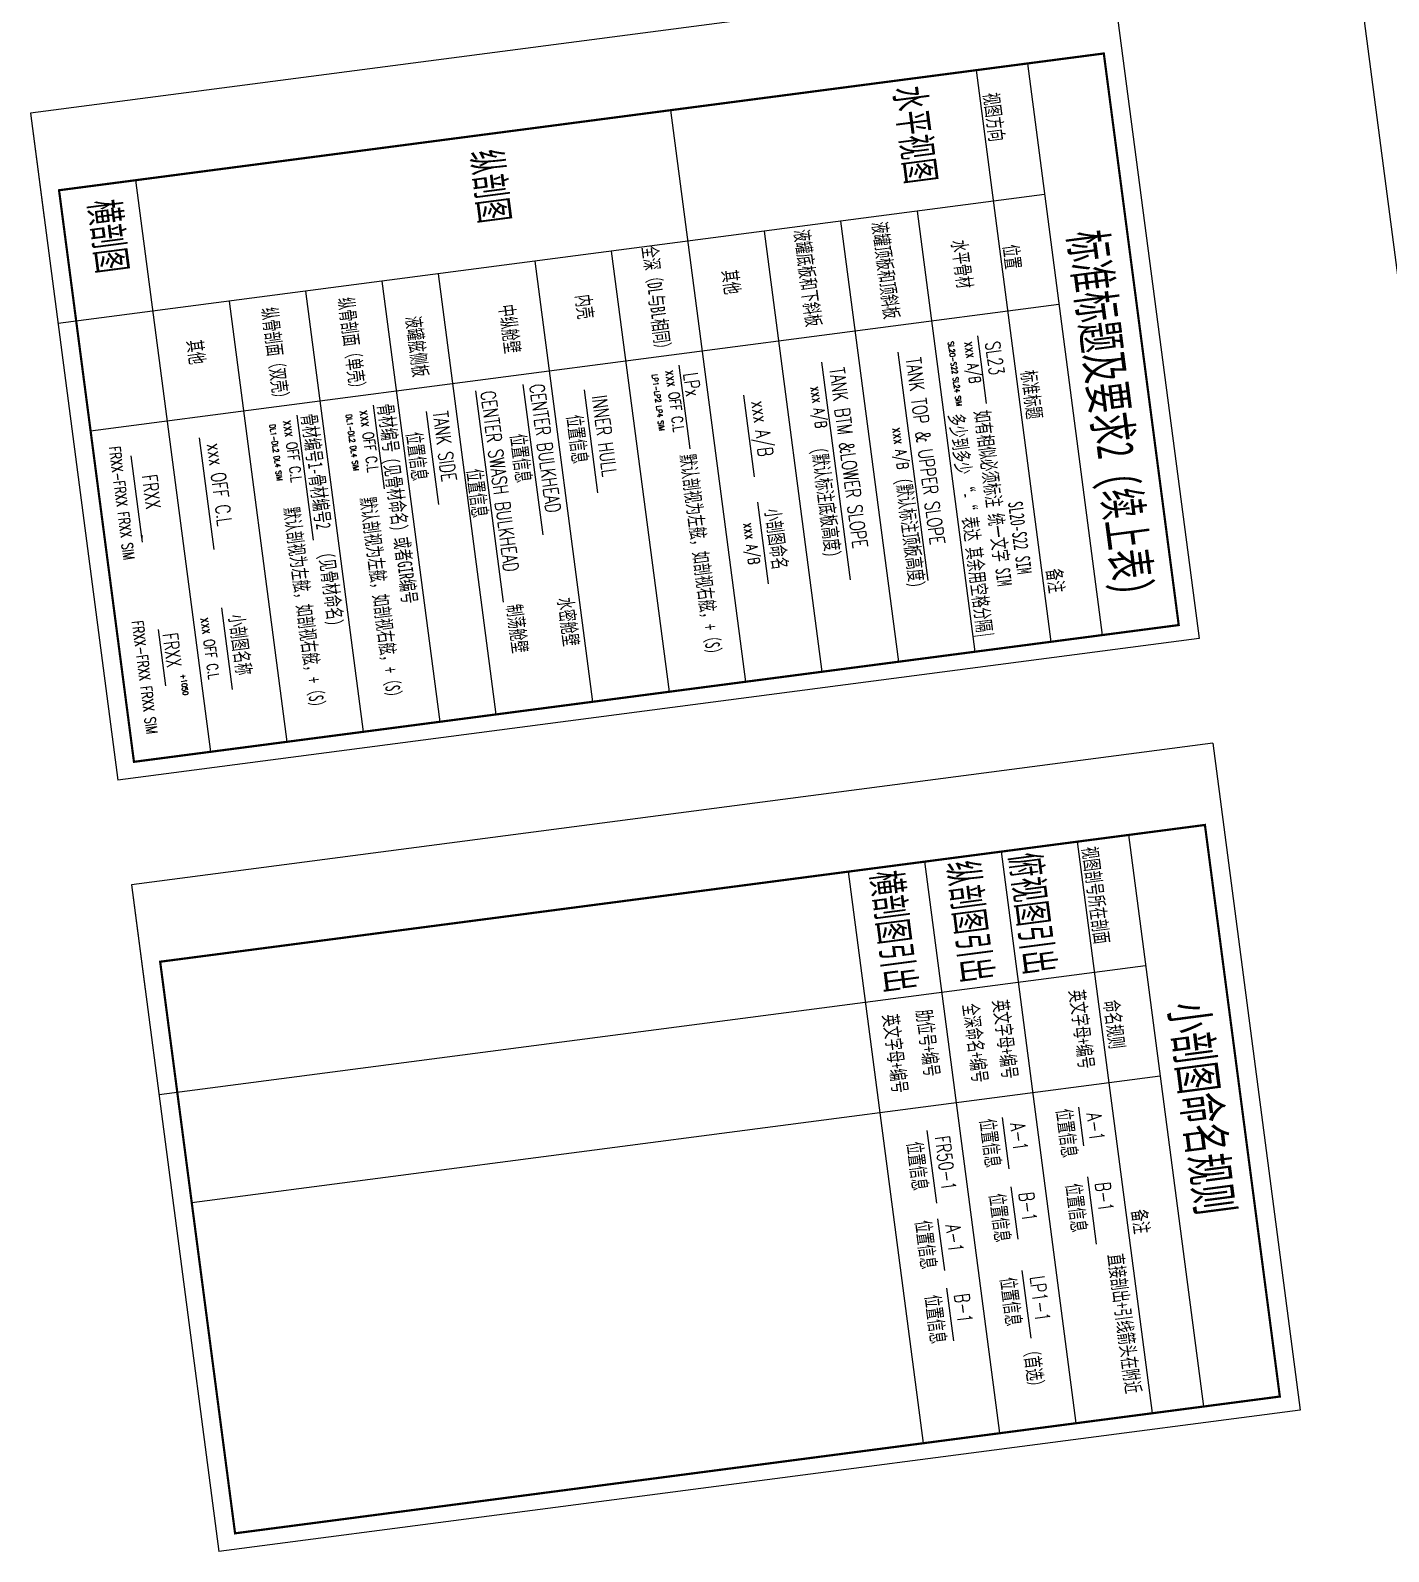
# Model space of a CAD drawing. Header units: millimetres. Extents: x -14906165 to 53546503, y 133836 to 58622790.
# Drawn here: x 36790232 to 39505551, y 42271476 to 45314530 of the extents above; entities that cross this region are included whole.
import ezdxf

# ---------------------------------------------------------------- set-up
doc = ezdxf.new("R2010")
doc.units = ezdxf.units.MM
doc.header["$LTSCALE"] = 100
doc.header["$PDMODE"] = 98
doc.header["$PDSIZE"] = 20
doc.layers.add('Text', color=7, linetype='Continuous')
doc.styles.add('JNRD_E1', font='romans.shx', dxfattribs={"width": 0.8})
doc.styles.add('中文GB2312', font='', dxfattribs={"width": 0.7})
doc.styles.get('中文GB2312').set_extended_font_data('FangSong_GB2312')
doc.dimstyles.new('1-100', dxfattribs={"dimscale": 100, "dimtxt": 1.5, "dimasz": 2, "dimexe": 0.5, "dimexo": 0.1, "dimtad": 1, "dimdec": 0, "dimzin": 1, "dimdsep": 46, "dimtxsty": 'JNRD_E1', "dimcen": 2.5, "dimclrd": 1, "dimclre": 1, "dimclrt": 2, "dimadec": 0, "dimazin": 0, "dimtfac": 1, "dimtdec": 0, "dimtmove": 0, "dimatfit": 3, "dimfxl": 1, "dimtzin": 0, "dimlwd": 13, "dimlwe": 13, "dimarcsym": 0})

# ---------------------------------------------------------------- blocks, each defined once
blk = doc.blocks.new('绘图要素标准库V1.0 - 0416')
for p, q in [((-622501.9, 606671.6), (-601501.9, 606671.6)), ((-622501.9, 606671.6), (-622501.9, 576971.6)), ((-601501.9, 606671.6), (-601501.9, 576971.6)), ((-598206.9, 606671.6), (-577206.9, 606671.6)), ((-598206.9, 606671.6), (-598206.9, 576971.6)), ((-577206.9, 606671.6), (-577206.9, 576971.6)), ((-602001.9, 606171.6), (-620001.9, 606171.6)), ((-620001.9, 606171.6), (-620001.9, 577471.6)), ((-577706.9, 606171.6), (-595706.9, 606171.6)), ((-595706.9, 606171.6), (-595706.9, 577471.6)), ((-620001.9, 604071.6), (-602001.9, 604071.6)), ((-615880.2, 604071.6), (-615880.2, 576971.6)), ((-612411.2, 604071.6), (-612411.2, 577471.6)), ((-595706.9, 604071.6), (-577706.9, 604071.6)), ((-591585.2, 604071.6), (-591585.2, 576971.6)), ((-588116.2, 604071.6), (-588116.2, 577471.6)), ((-602001.9, 602671.6), (-620001.9, 602671.6)), ((-602001.9, 602671.6), (-620001.9, 602671.6)), ((-577706.9, 602671.6), (-595706.9, 602671.6)), ((-577706.9, 602671.6), (-595706.9, 602671.6)), ((-615880.2, 600571.6), (-602001.9, 600571.6)), ((-595706.9, 600571.6), (-577706.9, 600571.6)), ((-615880.2, 598471.6), (-602001.9, 598471.6)), ((-595706.9, 598471.6), (-577706.9, 598471.6)), ((-615880.2, 596371.6), (-602001.9, 596371.6)), ((-595706.9, 596371.6), (-577706.9, 596371.6)), ((-620001.9, 594271.6), (-602001.9, 594271.6)), ((-615880.2, 592171.6), (-602001.9, 592171.6)), ((-615880.2, 590071.6), (-602001.9, 590071.6)), ((-615880.2, 587414.1), (-602001.9, 587414.1)), ((-615880.2, 585871.6), (-602001.9, 585871.6)), ((-615880.2, 583771.6), (-602001.9, 583771.6)), ((-615880.2, 581671.6), (-602001.9, 581671.6)), ((-615880.2, 581671.6), (-602001.9, 581671.6)), ((-620001.9, 579571.6), (-602001.9, 579571.6)), ((-620001.9, 579571.6), (-602001.9, 579571.6)), ((-620001.9, 577471.6), (-602001.9, 577471.6)), ((-620001.9, 577471.6), (-602001.9, 577471.6)), ((-620001.9, 577471.6), (-602001.9, 577471.6)), ((-622501.9, 576971.6), (-601501.9, 576971.6)), ((-622501.9, 576971.6), (-619206.9, 576971.6)), ((-622501.9, 576971.6), (-619206.9, 576971.6)), ((-622501.9, 576971.6), (-619206.9, 576971.6)), ((-622501.9, 576971.6), (-619206.9, 576971.6)), ((-598206.9, 576971.6), (-577206.9, 576971.6)), ((-598206.9, 576971.6), (-594911.9, 576971.6)), ((-598206.9, 576971.6), (-594911.9, 576971.6)), ((-598206.9, 576971.6), (-594911.9, 576971.6)), ((-598206.9, 576971.6), (-594911.9, 576971.6))]:
    blk.add_line(p, q)
at = {"color": 3, "linetype": 'Continuous'}
for p, q in [((-611772, 601759), (-609643.5, 601759)), ((-587477, 601759), (-586268.3, 601759)), ((-585293.9, 601752.3), (-583165.5, 601752.3)), ((-611589.7, 599555), (-604401.5, 599555)), ((-587477, 599659), (-585854.1, 599659)), ((-585293.9, 599652.3), (-583638.6, 599652.3)), ((-582653.3, 599652.3), (-580524.8, 599652.3)), ((-611589.7, 597455), (-604730.6, 597455)), ((-587376.5, 597582.8), (-585088.4, 597582.8)), ((-584595.4, 597559), (-582972.5, 597559)), ((-582412.3, 597552.3), (-580757, 597552.3))]:
    blk.add_line(p, q, dxfattribs=at)
blk.add_lwpolyline([(-670584.8, 620021.3), (-582717.1, 620021.3), (-582717.1, 613327.1), (-670584.8, 613327.1)], close=True)
at = {"const_width": 60}
for points in [[(-620001.9, 606171.6), (-602001.9, 606171.6), (-602001.9, 577471.6), (-620001.9, 577471.6)], [(-595706.9, 606171.6), (-577706.9, 606171.6), (-577706.9, 577471.6), (-595706.9, 577471.6)]]:
    blk.add_lwpolyline(points, close=True, dxfattribs=at)
for p in [(-620001.9, 606171.6), (-595706.9, 606171.6)]:
    blk.add_point(p)
at = {"layer": 'Text', "color": 3, "linetype": 'Continuous'}
for p, q in [((-610884.9, 595232), (-608314.5, 595232)), ((-607510.3, 595232), (-604939.9, 595232)), ((-612078, 593595.7), (-609443.2, 593595.7)), ((-611693.9, 590943.7), (-608455.8, 590943.7)), ((-612107.5, 589310.6), (-607371.8, 589316.2)), ((-612100.7, 588008.9), (-605448.4, 588008.9)), ((-611660.2, 586602.5), (-608737.9, 586606)), ((-612078, 585195.7), (-609443.2, 585195.7)), ((-612078, 583095.7), (-608136, 583095.7)), ((-611772, 580377), (-608248.3, 580377)), ((-606412, 580377), (-603841.5, 580377)), ((-605998.5, 578589.7), (-604222.3, 578589.7))]:
    blk.add_line(p, q, dxfattribs=at)
at = {"style": '中文GB2312', "width": 0.7}
for s, height, p in [('标准标题及要求2 (续上表)', 1000, (-614586.5, 604589.6)), ('小剖图命名规则', 1000, (-590291.5, 604589.6)), ('视图方向', 400, (-619243.5, 602784.9)), ('位置', 400, (-614462.1, 602774.4)), ('标准标题', 400, (-610498.6, 602817.3)), ('备注', 400, (-604256.3, 602802.5)), ('视图剖号所在剖面', 400, (-595501.9, 602781.5)), ('命名规则', 400, (-590662.6, 602817.3)), ('备注', 400, (-584072.4, 602834.2)), ('SL20-S22 SIM', 400, (-606493.8, 601992.5)), ('英文字母+编号', 400, (-591126.4, 601923.4)), ('直接剖出+引线箭头在附近', 400, (-582795.9, 602035.3)), ('水平骨材', 400, (-614818.9, 601400.4)), ('如有相似必须标注 统一文字 SIM ', 400, (-609450.8, 601415.4)), ('俯视图引出', 800, (-595577.3, 600809.7)), ('位置信息', 400, (-587490.4, 601156.2)), ('位置信息', 400, (-585140.7, 601149.5)), ('水平视图', 800, (-619782.8, 600398.4)), ('多少到多少 “-“ 表达 其余用空格分隔|', 400, (-609448.5, 600708.8)), ('纵剖图引出', 800, (-595581.5, 599095.6)), ('英文字母+编号', 400, (-591126.4, 599823.4)), ('（首选）', 400, (-580340.8, 599429.4)), ('液罐顶板和顶斜板', 400, (-615703.4, 599317.3)), ('(默认标注顶板高度)', 400, (-607665.7, 599052.4)), ('位置信息', 400, (-587490.4, 599056.2)), ('位置信息', 400, (-585140.7, 599049.5)), ('位置信息', 400, (-582500, 599049.5)), ('全深命名+编号', 400, (-591126.4, 599001.7)), ('横剖图引出', 800, (-595581.5, 596995.6)), ('肋位号+编号', 400, (-591126.4, 597723.4)), ('液罐底板和下斜板', 400, (-615778.8, 597183.5)), ('位置信息', 400, (-587076.2, 597005.1)), ('位置信息', 400, (-584608.8, 596956.2)), ('位置信息', 400, (-582259.1, 596949.5)), ('(默认标注底板高度)', 400, (-608948.8, 596891.4)), ('英文字母+编号', 400, (-591126.4, 596801.9)), ('小剖图命名', 400, (-607251, 595414.1)), ('其他', 400, (-614818.9, 595100.4)), ('默认剖视为左舷，如剖视右舷，+（S）', 400, (-609284.9, 593310.8)), ('全深（DL与BL相同）', 400, (-615883, 593023.5)), ('内壳', 400, (-614648.2, 591051.2)), ('位置信息', 400, (-610958.3, 590390.6)), ('水密舱壁', 400, (-605343.2, 589498.3)), ('纵剖图', 800, (-619526.5, 588744.2)), ('中纵舱壁', 400, (-614648.2, 588951.2)), ('位置信息', 400, (-610597.5, 588799.9)), ('制荡舱壁', 400, (-605337.4, 588096.2)), ('位置信息', 400, (-609691.8, 587497.2)), ('液罐舷侧板', 400, (-614668.5, 586388)), ('位置信息', 400, (-611076.1, 585999.3)), ('纵骨剖面（单壳）', 400, (-615522.6, 584633.8)), ('默认剖视为左舷，如剖视右舷，+（S）', 400, (-609250.6, 584520.1)), ('(见骨材命名)', 400, (-607695.4, 583209.2)), ('纵骨剖面（双壳）', 400, (-615522.6, 582533.8)), ('默认剖视为左舷，如剖视右舷，+（S）', 400, (-609250.6, 582420.1)), ('其他', 400, (-614818.9, 580400.4)), ('横剖图', 800, (-619526.5, 578244.2))]:
    blk.add_text(s, height=height, dxfattribs=at).set_placement(p)
at = {"color": 3, "style": '中文GB2312', "width": 0.7}
for s, p in [('骨材编号', (-612068.3, 585324.8)), ('(见骨材命名) 或者GIR编号', (-610365.5, 585289.7)), ('骨材编号1-骨材编号2', (-612068.3, 583224.8)), ('小剖图名称', (-606152.6, 580559.1))]:
    blk.add_text(s, height=400, dxfattribs=at).set_placement(p)
at = {"layer": 'Text', "color": 3, "linetype": 'Continuous', "style": 'JNRD_E1', "width": 0.8}
for s, height, p in [('SL23', 400, (-611538.4, 601948)), ('A-1', 400, (-587243.4, 601948)), ('B-1', 400, (-585060.4, 601941.3)), ('TANK TOP & UPPER SLOPE', 400, (-611356.1, 599744)), ('A-1', 400, (-587243.4, 599848)), ('B-1', 400, (-585060.4, 599841.3)), ('LP1-1', 400, (-582419.7, 599841.3)), ('TANK BTM &LOWER SLOPE', 400, (-611356.1, 597644)), ('FR50-1', 400, (-587143, 597771.8)), ('A-1', 400, (-584361.8, 597748)), ('B-1', 400, (-582178.8, 597741.3)), ('xxx A/B', 400, (-610651.3, 595421)), ('LPx ', 400, (-611795.6, 593677.6)), ('INNER HULL', 400, (-611460.3, 591132.7)), ('CENTER BULKHEAD', 400, (-612063.6, 589486)), ('CENTER SWASH BULKHEAD', 400, (-612049.4, 588140.2)), ('TANK SIDE', 400, (-611616.2, 586777.9)), ('xxx OFF C.L', 400, (-611538.4, 580566)), ('+1050', 150, (-604523.2, 579032.8)), ('FRXX', 400, (-610826.2, 578698.3)), ('FRXX', 400, (-605839.5, 578698.3))]:
    blk.add_text(s, height=height, dxfattribs=at).set_placement(p)
at = {"layer": 'Text', "linetype": 'Continuous', "style": 'JNRD_E1', "width": 0.8}
for s, height, p in [('xxx A/B', 300, (-611626.3, 601382.3)), ('SL20-S22 SL24 SIM', 150, (-611704.4, 600943.3)), ('xxx A/B', 300, (-609255.4, 599130.9)), ('xxx A/B', 300, (-610863.7, 597068.9)), ('xxx A/B', 300, (-606913.3, 594772.2)), ('xxx OFF C.L', 300, (-611950.7, 593206.2)), ('LP1-LP2 LP4 SIM', 150, (-611890.1, 592827.7)), ('xxx OFF C.L', 300, (-611950.7, 584806.2)), ('DL1-DL2 DL4 SIM', 150, (-611890.1, 584427.7)), ('xxx OFF C.L', 300, (-611950.7, 582706.2)), ('DL1-DL2 DL4 SIM', 150, (-611890.1, 582327.7)), ('xxx OFF C.L', 300, (-606178.4, 579777.9)), ('FRXX-FRXX FRXX SIM', 300, (-611840.4, 577909.8)), ('FRXX-FRXX FRXX SIM', 300, (-606356, 577909.8))]:
    blk.add_text(s, height=height, dxfattribs=at).set_placement(p)
at = {"color": 3}
blk.add_leader([(-608763.1, 578483), (-611488.8, 578483)], dimstyle='1-100', override={"dimgap": 0.625, "dimtad": 0, "dimclrd": 3}, dxfattribs=at)

msp = doc.modelspace()

# ---------------------------------------------------------------- block references
at = {"lineweight": 5, "xscale": 64.06802830554443, "yscale": 73.4024339265743, "zscale": 64.06802830554443, "rotation": 277.4624694947158}
msp.add_blockref('绘图要素标准库V1.0 - 0416', (-22373, 103764), dxfattribs=at)

doc.saveas('drawing.dxf')
